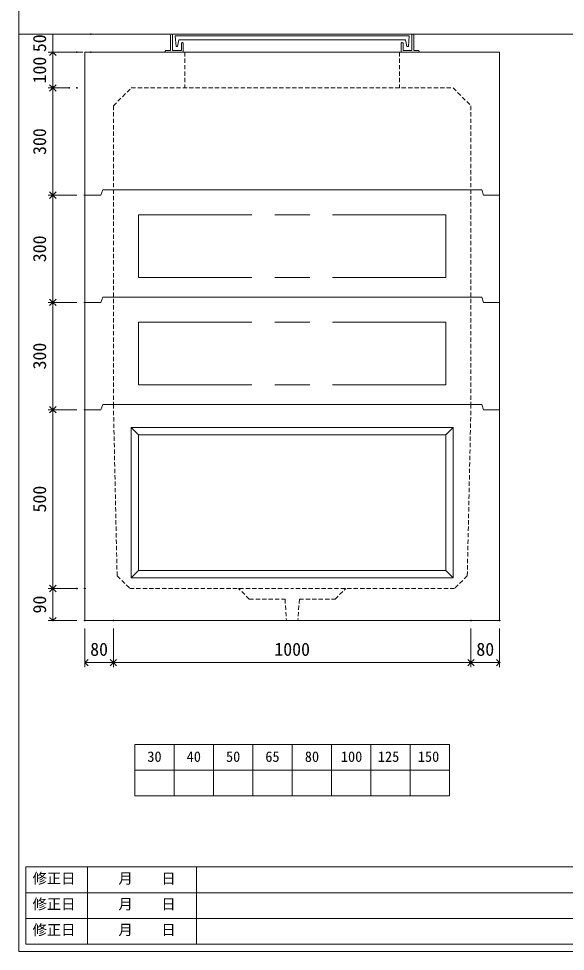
# Model space of a CAD drawing. Units: millimetres, scale not verified. Extents: x -4890 to 18489, y -2282 to 2282.
# Drawn here: x -1230 to 299, y -1993 to 616 of the extents above; entities that cross this region are included whole.
import ezdxf
from ezdxf.enums import TextEntityAlignment as Align

# ---------------------------------------------------------------- set-up
doc = ezdxf.new("R2010")
doc.units = ezdxf.units.MM
doc.header["$LTSCALE"] = 10
doc.header["$PDMODE"] = 32
doc.header["$PDSIZE"] = 2
doc.linetypes.add('DASHED1', pattern=[1.8, 1.2, -0.6])
doc.linetypes.add('USER2', pattern=[50.8, 31.75, -6.35, 6.35, -6.35])
doc.layers.add('0-1_Defpoints', color=7, linetype='Continuous')
for name, color, linetype, lineweight in [('0-2_waku', 7, 'Continuous', 18), ('0-3_gaikei', 7, 'Continuous', 18), ('0-4_kakure', 7, 'DASHED1', 5), ('0-5_sunpou', 7, 'Continuous', 5), ('0-8_uchigawa', 6, 'Continuous', 18), ('0-A_futa', 3, 'Continuous', 18), ('0-B_GL', 4, 'Continuous', 18), ('0-D_文字１', 7, 'Continuous', 18), ('1-2_uchigawa2', 6, 'USER2', 18)]:
    doc.layers.add(name, color=color, linetype=linetype, lineweight=lineweight)
doc.styles.add('ＭＳ ゴシック', font='')
doc.styles.get('ＭＳ ゴシック').set_extended_font_data('MS Gothic')

# ---------------------------------------------------------------- blocks, each defined once
blk = doc.blocks.new('_Open90')
at = {"layer": '0-5_sunpou'}
blk.add_line((0, 0), (-1, 0), dxfattribs=at)
blk.add_lwpolyline([(-0.5, 0.5), (0, 0), (-0.5, -0.5)], dxfattribs=at)
blk = doc.blocks.new('D44')
at = {"layer": '0-1_Defpoints'}
for p in [(402.03, 1154.36), (482.03, 1154.36), (482.03, 1036.94)]:
    blk.add_point(p, dxfattribs=at)
at = {"layer": '0-5_sunpou'}
for p, q in [((402.03, 1132.36), (402.03, 1023.94)), ((482.03, 1132.36), (482.03, 1023.94)), ((420.03, 1036.94), (464.03, 1036.94))]:
    blk.add_line(p, q, dxfattribs=at)
at = {"layer": '0-5_sunpou', "xscale": 18, "yscale": 18, "rotation": 180}
blk.add_blockref('_Open90', (402.03, 1036.94), dxfattribs=at)
at = {"layer": '0-5_sunpou', "xscale": 18, "yscale": 18}
blk.add_blockref('_Open90', (482.03, 1036.94), dxfattribs=at)
at = {"layer": '0-5_sunpou', "style": 'ＭＳ ゴシック'}
blk.add_text('80', height=36.66, dxfattribs=at).set_placement((417.03, 1044.94), align=Align.BOTTOM_LEFT)
blk = doc.blocks.new('D45')
at = {"layer": '0-1_Defpoints'}
for p in [(482.03, 1154.36), (1482.03, 1154.36), (1482.03, 1036.94)]:
    blk.add_point(p, dxfattribs=at)
at = {"layer": '0-5_sunpou'}
for p, q in [((482.03, 1132.36), (482.03, 1023.94)), ((1482.03, 1132.36), (1482.03, 1023.94)), ((500.03, 1036.94), (1464.03, 1036.94))]:
    blk.add_line(p, q, dxfattribs=at)
at = {"layer": '0-5_sunpou', "xscale": 18, "yscale": 18, "rotation": 180}
blk.add_blockref('_Open90', (482.03, 1036.94), dxfattribs=at)
at = {"layer": '0-5_sunpou', "xscale": 18, "yscale": 18}
blk.add_blockref('_Open90', (1482.03, 1036.94), dxfattribs=at)
at = {"layer": '0-5_sunpou', "style": 'ＭＳ ゴシック'}
blk.add_text('1000', height=36.66, dxfattribs=at).set_placement((932.03, 1044.94), align=Align.BOTTOM_LEFT)
blk = doc.blocks.new('D46')
at = {"layer": '0-1_Defpoints'}
for p in [(1482.03, 1154.36), (1562.03, 1154.36), (1562.03, 1036.94)]:
    blk.add_point(p, dxfattribs=at)
at = {"layer": '0-5_sunpou'}
for p, q in [((1482.03, 1132.36), (1482.03, 1023.94)), ((1562.03, 1132.36), (1562.03, 1023.94)), ((1500.03, 1036.94), (1544.03, 1036.94))]:
    blk.add_line(p, q, dxfattribs=at)
at = {"layer": '0-5_sunpou', "xscale": 18, "yscale": 18, "rotation": 180}
blk.add_blockref('_Open90', (1482.03, 1036.94), dxfattribs=at)
at = {"layer": '0-5_sunpou', "xscale": 18, "yscale": 18}
blk.add_blockref('_Open90', (1562.03, 1036.94), dxfattribs=at)
at = {"layer": '0-5_sunpou', "style": 'ＭＳ ゴシック'}
blk.add_text('80', height=36.66, dxfattribs=at).set_placement((1497.03, 1044.94), align=Align.BOTTOM_LEFT)
blk = doc.blocks.new('D47')
at = {"layer": '0-1_Defpoints'}
for p in [(402.03, 1244.36), (312.71, 1154.36), (402.03, 1154.36)]:
    blk.add_point(p, dxfattribs=at)
at = {"layer": '0-5_sunpou'}
for p, q in [((380.03, 1244.36), (299.71, 1244.36)), ((312.71, 1226.36), (312.71, 1172.36)), ((380.03, 1154.36), (299.71, 1154.36))]:
    blk.add_line(p, q, dxfattribs=at)
at = {"layer": '0-5_sunpou', "xscale": 18, "yscale": 18}
for p, rotation in [((312.71, 1244.36), 90), ((312.71, 1154.36), 270)]:
    blk.add_blockref('_Open90', p, dxfattribs=dict(at, rotation=rotation))
at = {"layer": '0-5_sunpou', "style": 'ＭＳ ゴシック'}
blk.add_text('90', height=36.66, rotation=90, dxfattribs=at).set_placement((304.71, 1174.36), align=Align.BOTTOM_LEFT)
blk = doc.blocks.new('D48')
at = {"layer": '0-1_Defpoints'}
for p in [(402.03, 1744.36), (312.71, 1244.36), (380.03, 1244.36)]:
    blk.add_point(p, dxfattribs=at)
at = {"layer": '0-5_sunpou'}
for p, q in [((380.03, 1744.36), (299.71, 1744.36)), ((312.71, 1726.36), (312.71, 1262.36)), ((358.03, 1244.36), (299.71, 1244.36))]:
    blk.add_line(p, q, dxfattribs=at)
at = {"layer": '0-5_sunpou', "xscale": 18, "yscale": 18}
for p, rotation in [((312.71, 1744.36), 90), ((312.71, 1244.36), 270)]:
    blk.add_blockref('_Open90', p, dxfattribs=dict(at, rotation=rotation))
at = {"layer": '0-5_sunpou', "style": 'ＭＳ ゴシック'}
blk.add_text('500', height=36.66, rotation=90, dxfattribs=at).set_placement((304.71, 1456.86), align=Align.BOTTOM_LEFT)
blk = doc.blocks.new('D49')
at = {"layer": '0-1_Defpoints'}
for p in [(380.03, 2744.36), (312.71, 2644.36), (380.03, 2644.36)]:
    blk.add_point(p, dxfattribs=at)
at = {"layer": '0-5_sunpou'}
for p, q in [((358.03, 2744.36), (299.71, 2744.36)), ((312.71, 2726.36), (312.71, 2662.36)), ((358.03, 2644.36), (299.71, 2644.36))]:
    blk.add_line(p, q, dxfattribs=at)
at = {"layer": '0-5_sunpou', "xscale": 18, "yscale": 18}
for p, rotation in [((312.71, 2744.36), 90), ((312.71, 2644.36), 270)]:
    blk.add_blockref('_Open90', p, dxfattribs=dict(at, rotation=rotation))
at = {"layer": '0-5_sunpou', "style": 'ＭＳ ゴシック'}
blk.add_text('100', height=36.66, rotation=90, dxfattribs=at).set_placement((304.71, 2656.86), align=Align.BOTTOM_LEFT)
blk = doc.blocks.new('D50')
at = {"layer": '0-1_Defpoints'}
for p in [(358.03, 2644.36), (312.71, 2344.36), (402.03, 2344.36)]:
    blk.add_point(p, dxfattribs=at)
at = {"layer": '0-5_sunpou'}
for p, q in [((336.03, 2644.36), (299.71, 2644.36)), ((312.71, 2626.36), (312.71, 2362.36)), ((380.03, 2344.36), (299.71, 2344.36))]:
    blk.add_line(p, q, dxfattribs=at)
at = {"layer": '0-5_sunpou', "xscale": 18, "yscale": 18}
for p, rotation in [((312.71, 2644.36), 90), ((312.71, 2344.36), 270)]:
    blk.add_blockref('_Open90', p, dxfattribs=dict(at, rotation=rotation))
at = {"layer": '0-5_sunpou', "style": 'ＭＳ ゴシック'}
blk.add_text('300', height=36.66, rotation=90, dxfattribs=at).set_placement((304.71, 2456.86), align=Align.BOTTOM_LEFT)
blk = doc.blocks.new('D51')
at = {"layer": '0-1_Defpoints'}
for p in [(402.03, 2344.36), (312.71, 2044.36), (402.03, 2044.36)]:
    blk.add_point(p, dxfattribs=at)
at = {"layer": '0-5_sunpou'}
for p, q in [((380.03, 2344.36), (299.71, 2344.36)), ((312.71, 2326.36), (312.71, 2062.36)), ((380.03, 2044.36), (299.71, 2044.36))]:
    blk.add_line(p, q, dxfattribs=at)
at = {"layer": '0-5_sunpou', "xscale": 18, "yscale": 18}
for p, rotation in [((312.71, 2344.36), 90), ((312.71, 2044.36), 270)]:
    blk.add_blockref('_Open90', p, dxfattribs=dict(at, rotation=rotation))
at = {"layer": '0-5_sunpou', "style": 'ＭＳ ゴシック'}
blk.add_text('300', height=36.66, rotation=90, dxfattribs=at).set_placement((304.71, 2156.86), align=Align.BOTTOM_LEFT)
blk = doc.blocks.new('D52')
at = {"layer": '0-1_Defpoints'}
for p in [(402.03, 2044.36), (312.71, 1744.36), (402.03, 1744.36)]:
    blk.add_point(p, dxfattribs=at)
at = {"layer": '0-5_sunpou'}
for p, q in [((380.03, 2044.36), (299.71, 2044.36)), ((312.71, 2026.36), (312.71, 1762.36)), ((380.03, 1744.36), (299.71, 1744.36))]:
    blk.add_line(p, q, dxfattribs=at)
at = {"layer": '0-5_sunpou', "xscale": 18, "yscale": 18}
for p, rotation in [((312.71, 2044.36), 90), ((312.71, 1744.36), 270)]:
    blk.add_blockref('_Open90', p, dxfattribs=dict(at, rotation=rotation))
at = {"layer": '0-5_sunpou', "style": 'ＭＳ ゴシック'}
blk.add_text('300', height=36.66, rotation=90, dxfattribs=at).set_placement((304.71, 1856.86), align=Align.BOTTOM_LEFT)
blk = doc.blocks.new('D83')
at = {"layer": '0-1_Defpoints'}
for p in [(418.81, 2794.36), (312.71, 2744.36), (418.81, 2744.36)]:
    blk.add_point(p, dxfattribs=at)
at = {"layer": '0-5_sunpou'}
for p, q in [((396.81, 2794.36), (299.71, 2794.36)), ((312.71, 2794.36), (312.71, 2744.36)), ((396.81, 2744.36), (299.71, 2744.36))]:
    blk.add_line(p, q, dxfattribs=at)
at = {"layer": '0-5_sunpou', "style": 'ＭＳ ゴシック'}
blk.add_text('50', height=36.66, rotation=90, dxfattribs=at).set_placement((304.71, 2744.36), align=Align.BOTTOM_LEFT)

msp = doc.modelspace()

# ---------------------------------------------------------------- linework, layer by layer
at = {"layer": '0-2_waku'}
for p, q in [((-905.29, -1413.89), (-25.29, -1413.89)), ((-905.29, -1413.89), (-905.29, -1557.89)), ((-905.29, -1413.89), (-905.29, -1557.89)), ((-905.29, -1413.89), (-905.29, -1557.89)), ((-905.29, -1413.89), (-905.29, -1557.89)), ((-795.29, -1413.89), (-795.29, -1557.89)), ((-685.29, -1413.89), (-685.29, -1557.89)), ((-685.29, -1413.89), (-685.29, -1557.89)), ((-575.29, -1413.89), (-575.29, -1557.89)), ((-465.29, -1413.89), (-465.29, -1557.89)), ((-355.29, -1413.89), (-355.29, -1557.89)), ((-245.29, -1413.89), (-245.29, -1557.89)), ((-135.29, -1413.89), (-135.29, -1557.89)), ((-25.29, -1413.89), (-25.29, -1557.89)), ((-905.29, -1485.89), (-25.29, -1485.89)), ((-905.29, -1557.89), (-25.29, -1557.89)), ((-1210.01, -1756.89), (-1210.01, -1972.89)), ((-1210.01, -1756.89), (817.99, -1756.89)), ((-1037.51, -1756.89), (-1037.51, -1972.89)), ((-732.51, -1756.89), (-732.51, -1972.89)), ((-732.51, -1756.89), (-732.51, -1972.89)), ((-1210.01, -1828.89), (817.99, -1828.89)), ((-1210.01, -1900.89), (529.99, -1900.89)), ((-1210.01, -1972.89), (817.99, -1972.89)), ((-1230.01, -1992.89), (4889.99, -1992.89))]:
    msp.add_line(p, q, dxfattribs=at)
msp.add_lwpolyline([(-1230.01, 2282.11), (-1230.01, -1992.89), (4889.99, -1992.89)], dxfattribs=at)
at = {"layer": '0-3_gaikei'}
for p, q in [((-1045.29, 522.11), (114.71, 522.11)), ((-1045.29, 522.11), (-1045.29, -477.89)), ((-999.79, 522.11), (-1045.29, 522.11)), ((114.71, 522.11), (114.71, -477.89)), ((64.71, 137.11), (-995.29, 137.11)), ((64.71, 137.11), (69.71, 122.11)), ((114.71, 122.11), (69.71, 122.11)), ((89.71, 122.11), (114.71, 122.11)), ((89.71, 122.11), (114.71, 122.11)), ((64.71, -162.89), (-995.29, -162.89)), ((64.71, -162.89), (69.71, -177.89)), ((89.71, -177.89), (114.71, -177.89)), ((-465.29, -462.89), (-995.29, -462.89)), ((64.71, -462.89), (-465.29, -462.89)), ((64.71, -462.89), (69.71, -477.89)), ((-1045.29, -477.89), (-1045.29, -1067.89)), ((114.71, -477.89), (69.71, -477.89)), ((89.71, -477.89), (114.71, -477.89)), ((89.71, -477.89), (114.71, -477.89)), ((114.71, -1067.89), (114.71, -477.89))]:
    msp.add_line(p, q, dxfattribs=at)
for points in [[(-995.29, 137.11), (-1000.29, 122.11), (-1045.29, 122.11)], [(-995.29, -162.89), (-1000.29, -177.89), (-1045.29, -177.89)], [(89.71, -177.89), (114.71, -177.89), (69.71, -177.89)], [(-995.29, -462.89), (-1000.29, -477.89), (-1045.29, -477.89)], [(-1045.29, -1067.89), (114.71, -1067.89), (114.71, -477.89)]]:
    msp.add_lwpolyline(points, dxfattribs=at)
at = {"layer": '0-4_kakure'}
for p, q in [((-765.29, 522.11), (-765.29, 422.11)), ((-165.29, 522.11), (-165.29, 422.11)), ((-965.29, 372.11), (-915.29, 422.11)), ((-915.29, 422.11), (-15.29, 422.11)), ((-15.29, 422.11), (34.71, 372.11)), ((-965.29, 372.11), (-965.29, -462.89)), ((34.71, 372.11), (34.71, -462.89)), ((-954.97, -942.89), (-965.29, -462.89)), ((34.71, -462.89), (24.38, -942.89)), ((-954.97, -942.89), (-919.21, -977.89)), ((-919.21, -977.89), (-465.29, -977.89)), ((-585.29, -1007.89), (-615.29, -977.89)), ((-345.29, -1007.89), (-315.29, -977.89)), ((-585.29, -1007.89), (-485.29, -1007.89)), ((-485.29, -1007.89), (-481.29, -1067.89)), ((-445.29, -1007.89), (-449.29, -1067.89)), ((-445.29, -1007.89), (-345.29, -1007.89))]:
    msp.add_line(p, q, dxfattribs=at)
msp.add_lwpolyline([(24.38, -942.89), (-11.38, -977.89), (-465.29, -977.89)], dxfattribs=at)
at = {"layer": '0-8_uchigawa'}
for p, q in [((-915.29, -527.89), (-895.29, -547.89)), ((-915.29, -947.89), (-915.29, -527.89)), ((-15.29, -947.89), (-15.29, -527.89)), ((-895.29, -547.89), (-465.29, -547.89)), ((-895.29, -927.89), (-895.29, -547.89)), ((-35.29, -927.89), (-35.29, -547.89)), ((-915.29, -947.89), (-895.29, -927.89)), ((-895.29, -927.89), (-35.29, -927.89)), ((-15.29, -947.89), (-35.29, -927.89)), ((-915.29, -947.89), (-15.29, -947.89))]:
    msp.add_line(p, q, dxfattribs=at)
for points in [[(-915.29, -527.89), (-465.29, -527.89), (-15.29, -527.89)], [(-465.29, -547.89), (-35.29, -547.89), (-15.29, -527.89)]]:
    msp.add_lwpolyline(points, dxfattribs=at)
at = {"layer": '0-A_futa'}
for p, q in [((-805.3, 570.11), (-805.3, 527.11)), ((-803.3, 572.11), (-800.3, 572.11)), ((-800.3, 572.11), (-800.3, 527.11)), ((-792.48, 567.61), (-138.15, 567.61)), ((-792.48, 567.61), (-789.99, 537.61)), ((-781.96, 556.61), (-786.28, 537.61)), ((-781.96, 556.61), (-148.63, 556.61)), ((-773.3, 549.11), (-772.3, 549.11)), ((-157.29, 549.11), (-158.29, 549.11)), ((-148.63, 556.61), (-144.31, 537.61)), ((-138.15, 567.61), (-140.4, 537.61)), ((-130.29, 572.11), (-130.29, 527.11)), ((-130.29, 572.11), (-127.29, 572.11)), ((-125.29, 570.11), (-125.29, 527.11)), ((-820.3, 525.11), (-820.3, 524.11)), ((-818.3, 527.11), (-805.3, 527.11)), ((-765.29, 522.11), (-818.3, 522.11)), ((-800.3, 527.11), (-775.3, 527.11)), ((-789.99, 537.61), (-786.28, 537.61)), ((-775.3, 547.11), (-775.3, 527.11)), ((-770.3, 547.11), (-770.3, 522.11)), ((-160.29, 547.11), (-160.29, 522.11)), ((-160.29, 522.11), (-112.29, 522.11)), ((-155.29, 547.11), (-155.29, 527.11)), ((-130.29, 527.11), (-155.29, 527.11)), ((-140.4, 537.61), (-144.31, 537.61)), ((-112.29, 527.11), (-125.29, 527.11)), ((-110.29, 525.11), (-110.29, 524.11))]:
    msp.add_line(p, q, dxfattribs=at)
for centre, start, end in [((-803.3, 570.11), 90, 180), ((-773.3, 547.11), 90, 180), ((-772.3, 547.11), 0, 90), ((-158.29, 547.11), 90, 180), ((-157.29, 547.11), 0, 90), ((-127.29, 570.11), 0, 90), ((-818.3, 525.11), 90, 180), ((-818.3, 524.11), 180, 270), ((-112.29, 525.11), 0, 90), ((-112.29, 524.11), 270, 0)]:
    msp.add_arc(centre, 2, start, end, dxfattribs=at)
at = {"layer": '0-B_GL'}
msp.add_line((-1230.29, 572.11), (4889.71, 572.11), dxfattribs=at)
at = {"layer": '1-2_uchigawa2'}
for p, q in [((-895.29, 67.11), (-465.29, 67.11)), ((-895.29, 67.11), (-895.29, -107.89)), ((-35.29, 67.11), (-465.29, 67.11)), ((-35.29, 67.11), (-35.29, -107.89)), ((-895.29, -107.89), (-465.29, -107.89)), ((-35.29, -107.89), (-465.29, -107.89)), ((-895.29, -232.89), (-465.29, -232.89)), ((-895.29, -232.89), (-895.29, -407.89)), ((-35.29, -232.89), (-465.29, -232.89)), ((-35.29, -232.89), (-35.29, -407.89)), ((-895.29, -407.89), (-465.29, -407.89)), ((-35.29, -407.89), (-465.29, -407.89))]:
    msp.add_line(p, q, dxfattribs=at)

# ---------------------------------------------------------------- block references
at = {"layer": '0-5_sunpou'}
for name in ['D83', 'D49', 'D50', 'D51', 'D52', 'D48', 'D47', 'D44', 'D45', 'D46']:
    msp.add_blockref(name, (-1447.32, -2222.25), dxfattribs=at)

# ---------------------------------------------------------------- texts
at = {"layer": '0-D_文字１', "style": 'ＭＳ ゴシック'}
for s, p in [('30', (-870.4, -1471.71)), ('40', (-760.4, -1471.71)), ('50', (-650.4, -1471.71)), ('65', (-540.4, -1471.71)), ('80', (-429.99, -1471.71)), ('100', (-329.11, -1471.71)), ('125', (-225.73, -1471.71)), ('150', (-113.96, -1471.71)), ('修正日', (-1191.36, -1812.19)), ('\u3000\u3000月\u3000\u3000日', (-1031.21, -1812.19)), ('修正日', (-1191.36, -1884.19)), ('\u3000\u3000月\u3000\u3000日', (-1031.21, -1884.19)), ('修正日', (-1191.36, -1956.19)), ('\u3000\u3000月\u3000\u3000日', (-1031.21, -1956.19))]:
    msp.add_text(s, height=29.33, dxfattribs=at).set_placement(p, align=Align.BOTTOM_LEFT)

doc.saveas('drawing.dxf')
